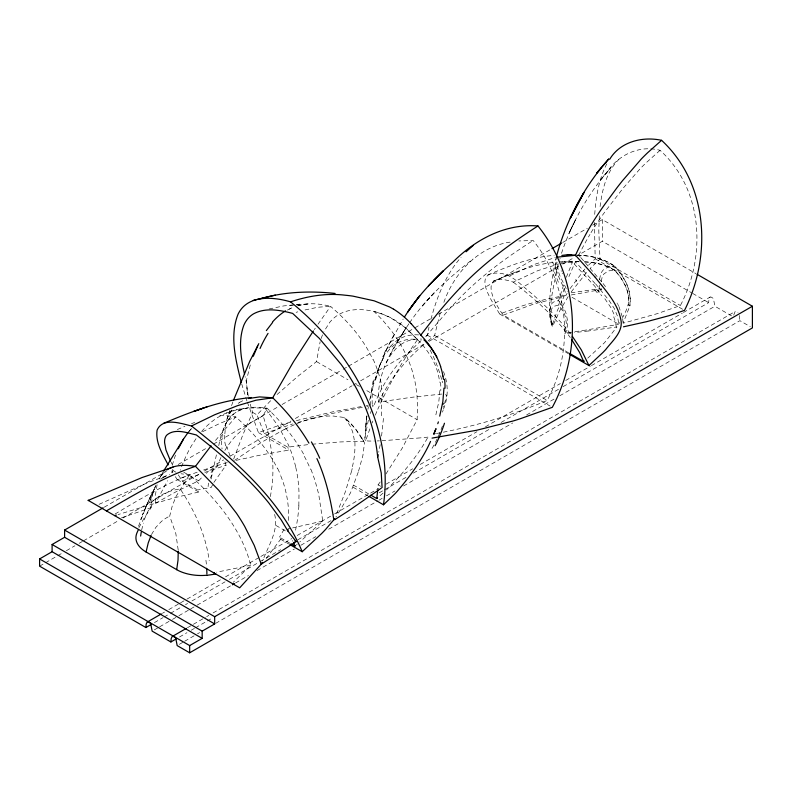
<?xml version="1.0" encoding="UTF-8"?>
<svg xmlns="http://www.w3.org/2000/svg" width="792" height="792" viewBox="0 0 792 792"><rect width="100%" height="100%" fill="white"/><g stroke="black" fill="none" stroke-linecap="round" stroke-linejoin="round"><path stroke-width="0.59" stroke-dasharray="3.96 2.97" d="M288.635 520.453C289.149 505.019 286.466 489.456 280.477 475.2M563.132 386.635L708.632 302.633L709.068 298.594L710.147 297.069A3.317 1.911 60 0 1 710.978 297.01L712.711 298.01A3.019 1.742 60 0 1 713.503 299L714.889 306.247L731.561 315.869M138.907 527.63L144.49 517.503L151.143 507.672L152.45 494.683L155.984 484.872M358.192 472.289L350.549 492.763L337.016 515.414M439.877 390.486L438.808 401.752L435.719 415.483M594.416 222.384L595.188 258.796L587.327 266.34M298.832 505.692L299.01 493.099A101.95 76.834 84.2 0 0 296.455 470.478L295.683 466.924M366.795 416.087L364.914 438.293A10.336 5.871 0.8 0 0 365.478 440.659M364.924 437.699L368.369 420.136M383.447 418.364L381.497 436.897M380.229 481.952L378.101 484.813L377.794 489.09M385.942 474.012L402.267 448.074L417.117 419.681L417.602 406.237L416.889 393.822L415.048 381.892L412.008 370.121A77.547 49.371 65.7 0 0 406.365 355.509C398.633 338.818 387.189 324.067 373.933 311.404C361.756 308.662 347.935 308.355 337.164 315.553A77.547 49.371 65.7 0 0 329.581 322.532L323.908 331.64M599.316 215.81L598.802 230.729L599.999 259.113L590.258 268.3M594.703 214.414C596.01 196.852 598.732 178.893 607.167 163.182M277.052 394.525L297.604 376.517L316.523 361.598L320.146 341.689M366.815 416.226L365.29 430.67L366.815 416.255M733.719 315.097L735.154 311.503A3.317 1.911 60 0 1 735.986 311.444L737.718 312.454A3.019 1.742 60 0 1 737.995 312.741M599.564 279.418L600.603 274.487A28.948 16.711 60 0 1 603.534 269.686L608.167 266.993L614.839 266.389L621.512 274.695L626.145 282.734A28.948 16.711 60 0 1 629.076 290.921L630.204 298.228L629.878 305.969L623.047 323.235L657.35 313.632L680.387 305.524C706.405 255.895 703.246 189.526 660.073 150.312C639.322 144.708 618.354 154.905 606.791 172.359C586.852 196.139 571.23 223.888 561.498 253.371M601.197 281.378L602.187 277.071A24.859 14.355 60 0 1 604.306 273.567L608.998 270.815L614.839 270.409L620.69 277.556L625.383 285.734A24.859 14.355 60 0 1 627.502 291.684C630.986 300.891 626.918 309.801 622.512 317.711M600.088 206.564C602.227 189.733 606.355 171.745 618.879 159.43M366.904 415.711L366.498 418.156L366.904 415.75M367.943 409.335L368.339 407.048M178.2 549.985L175.834 533.61L169.696 516.127L172.24 506.019L176.091 496.327L189.516 474.794C216.572 499.336 241.491 529.096 250.777 565.201L233.264 582.298M380.2 444.639L378.725 452.202M270.409 496.624L271.903 486.941A113.038 85.199 84.2 0 0 272.309 456.242L268.805 434.689L263.122 415.731L267.102 408.167C281.784 422.304 295.04 438.164 304.742 456.162M211.108 479.041L216.661 453.737M375.824 379.239L379.695 365.221L384.981 354.093M375.042 380.457L378.428 368.617L383.427 357.885M428.116 340.877L434.61 335.442L440.293 312.602M425.71 336.481L427.264 335.125L429.036 327.205M352.212 468.478L351.767 470.428M369.607 400.217L372.468 387.951L378.428 368.617M157.093 484.674L155.697 493.317L155.588 503.168L118.048 514.582M351.668 470.824L345.282 491.981L336.006 515.463M570.359 333.66C559.043 318.988 545.807 305.93 531.887 293.743C520.958 285.268 511.216 272.537 496.089 273.082C471.547 273.765 494.366 304.653 499.613 313.978L522.047 305.979A285.754 164.983 0 0 1 527.442 304.257L544.54 299.623L566.072 295.168C563.518 283.041 552.519 271.042 556.083 258.043M558.172 264.934C554.479 284.694 546.935 306.148 552.668 326.264L551.965 325.858C546.747 306.049 551.133 284.962 554.657 265.221A46.015 14.959 27.7 0 1 556.548 263.35L557.33 262.835M274.616 514.424C279.012 530.907 267.904 546.064 262.677 561.023M430.957 319.255C436.857 296.95 445.777 274.784 461.092 257.222M444.53 403.712L446.213 396.97A16.771 9.821 -0.9 0 0 446.302 395.752M568.191 296.525L559.607 311.108L552.668 326.264L551.034 319.305L550.727 312.86L551.628 309.127A17.107 9.87 60 0 1 553.776 306.336L558.568 305.078L563.359 311.87A17.107 9.87 60 0 1 565.508 317.147L566.488 324.314L564.468 333.085L565.181 333.491A42.243 24.384 60 0 0 567.161 327.591L567.587 323.443A27.522 15.889 60 0 0 567.518 320.532L566.231 314.008A20.691 11.949 60 0 0 564.171 308.949L558.568 300.673L564.448 282.397M218.77 445.688C221.394 430.68 228.175 411.781 245.134 408.464C251.975 406.692 261.004 407.048 266.755 408.227C254.796 407.85 242.362 407.147 230.828 411.375A99.554 75.032 84.2 0 0 214.186 419.859L211.86 421.641A101.95 76.834 84.2 0 0 201.336 431.818M443.857 406.078L443.51 407.256M138.491 526.314L147.619 502.692L156.004 485.1M443.461 409.197C448.708 396.762 448.411 382.536 442.886 370.27M557.845 265.706C557.311 275.072 564.627 282.972 567.28 291.654M250.292 364.934L246.203 381.219L245.084 376.556M558.568 305.078L565.072 286.258M370.379 413.474L371.369 410.533M358.519 471.29L362.904 455.42L364.478 443.075A6.336 3.594 0.8 0 0 363.805 441.688C359.023 432.491 352.4 424.185 344.451 417.503L333.422 416.057A64.894 50.777 -32.7 0 0 322.106 416.543L313.097 418.235M172.21 465.3L175.477 455.123M321.136 338.54L322.631 334.521M229.947 410.276L225.918 422.354L224.859 433.818M231.571 405.662L233.195 401.059M233.63 459.132L242.807 434.917L252.638 412.375L250.193 404.187M378.289 369.31L387.832 346.629L403.178 319.067M369.884 428.848L365.696 440.619A10.336 5.861 0.8 0 0 369.775 441.055L374.19 441.035M555.529 260.291L556.439 258.538M372.676 406.88L373.21 405.484L372.22 405.643M566.32 277.299L572.467 262.053L561.726 261.657M442.421 412.157L443.144 410.276M372.111 422.978L372.874 421.017M140.62 519.671L141.6 517.295M375.26 415.156L377.794 409.325M443.857 302.356C454.252 272.775 478.714 246.332 510.919 241.996M436.491 433.511C474.408 426.373 511.622 415.533 547.153 400.425C574.626 350.034 569.23 285.239 533.155 240.481L518.819 240.966M408.929 323.76C393.377 346.945 376.497 372.824 378.517 402.098L410.82 397.396L441.253 394.099A18.83 11.039 -0.7 0 1 442.51 394.05M378.517 402.098C389.624 379.606 405.643 359.657 424.928 343.629M151.48 534.56L155.846 527.363L161.37 521.502A73.329 51.044 73.3 0 1 169.696 516.146M212.504 484.942L211.335 487.347L197.822 489.961M386.278 362.667L390.486 355.37L395.465 349.183A51.965 33.561 -85.8 0 1 400.722 344.718M385.684 351.202L393.98 334.62M220.928 457.509L217.097 465.844A86.635 65.3 84.2 0 0 209.731 470.537L206.257 473.319M159.093 479.081L163.934 470.488M178.309 474.853L182.318 481.1L197.703 489.981L198.802 492.02L176.566 497.228L155.588 503.168L167.498 480.675M227.274 421.067C222.215 429.373 220.899 439.431 222.047 448.955M172.725 469.23L172.933 470.468L170.765 474.557M284.08 529.343L279.526 537.124M566.072 295.168L567.112 293.357M390.248 354.677L399.287 338.728M427.413 438.144C416.503 457.588 401.821 474.685 386.05 490.327M213.85 482.447L226.066 465.221L224.334 460.083M619.75 322.591L618.275 324.344L586.773 329.927M290.06 543.302L279.477 537.194L280.566 539.223L280.051 540.055L265.211 559.687M559.697 259.232L560.211 258.42M570.062 288.615L584.912 268.983M571.22 291.901L587.773 270.993M196.03 438.649L191.219 446.173A140.867 106.168 84.2 0 0 180.328 470.25M314.325 329.591L315.265 328.205M317.988 324.255L330.571 306.375C347.856 321.107 363.261 338.649 372.814 359.42M409.603 322.79C426.462 297.693 449.312 277.319 473.111 258.964M376.131 312.018L373.933 311.404L382.585 314.177L390.763 317.849L405.058 327.452L417.523 339.62L414.275 344.272A231.135 133.452 -60 0 0 394.604 376.042A247.54 142.916 -60 0 0 377.744 409.315M335.877 517.008L336.452 516.216M387.278 352.123C394 342.619 406.039 337.541 417.523 339.62C429.046 351.074 438.105 365.864 439.58 382.318M426.066 336.283L449.272 309.137A314.751 181.724 -60 0 1 459.429 298.406C481.199 275.824 506.722 257.212 533.155 240.481M163.776 472.636L159.964 477.408A102.168 46.273 51.1 0 1 164.528 471.685L165.083 471.21M188.635 431.779L191.308 428.71M215.503 440.421L235.769 416.869C252.262 431.818 267.607 448.668 277.556 468.765M389.159 348.034L390.892 345.995M188.833 431.62L191.694 428.383M155.588 503.168L177.675 490.872L198.634 480.813L202.91 476.368M307.742 444.668L287.763 447.183L264.221 433.58L256.964 414.869L271.24 400.089M311.008 469.418L314.998 480.427L318.711 494.297L322.76 521.047L299.742 542.045M150.826 503.118C158.489 495.02 169.27 490.495 180.18 488.941C194.624 510.493 205.781 534.847 209.217 560.746M421.116 340.6L407.87 353.262A400.059 230.967 0 0 0 403.692 357.618C391.09 371.2 381.289 387.357 374.349 404.504L371.478 404.93M383.031 493.109L378.358 497.208M587.753 358.152L604.543 342.659L616.948 326.938L588.535 330.967M660.073 150.312L645.529 163.34A142.926 82.516 -60 0 0 639.639 169.3L622.72 188.694L605.652 210.84A183.784 106.108 -60 0 0 589.941 234.373M296.505 544.738L297.317 544.064M232.808 414.622L233.739 413.86M234.6 460.37L260.934 442.659L284.417 429.333M238.154 403.395L239.283 402.623M400.702 344.649C406.732 340.303 414.345 338.54 421.7 339.105M115.088 513.998C139.145 499.613 163.34 485.041 189.516 474.794L181.002 473.784M104.247 507.177L166.37 471.309M178.15 464.508L207.078 447.807M213.503 444.094L277.774 406.989M282.061 404.514L342.045 369.884M343.114 369.27L347.401 366.795M348.47 366.171L413.81 328.452M414.879 327.829L433.095 317.315M438.451 314.226L550.925 249.292M562.706 242.491L587.337 228.264M592.693 225.175L602.336 219.602L695.99 273.676M39.6 566.161L56.717 556.281M57.786 555.657L62.063 553.192M66.35 550.717L74.903 545.777M79.18 543.302L82.398 541.451M83.467 540.837L118.77 520.453M123.047 517.978L200.079 473.507M204.356 471.042L223.611 459.924M230.036 456.212L291.01 421.007M295.287 418.532L351.995 385.803M353.064 385.179L356.271 383.328M360.548 380.863L424.74 343.797M429.026 341.332L558.469 266.587M562.756 264.122L574.517 257.321M575.586 256.707L602.336 241.263L691.624 292.812M162.39 613.315L164.528 612.077M168.805 609.612L179.507 603.435M180.576 602.811L185.922 599.722M186.991 599.108L221.225 579.338M225.512 576.873L259.746 557.103M260.815 556.489L291.842 538.58M297.188 535.491L333.561 514.483M334.63 513.869L378.497 488.545M385.981 484.219L412.731 468.775M420.215 464.458L476.923 431.719M485.476 426.779L560.37 383.546M565.716 380.457L590.327 366.25M591.396 365.627L682.328 313.127M683.397 312.513L710.147 297.069M154.45 622.591L163.013 617.641M164.083 617.027L169.429 613.939M170.498 613.325L181.2 607.147M185.476 604.672L187.615 603.435M191.902 600.97L225.067 581.823M229.343 579.348L259.301 562.053M260.37 561.439L280.695 549.697M297.812 539.817L330.977 520.671M379.12 492.872L383.397 490.406M384.466 489.793L406.94 476.814M413.355 473.111L490.387 428.64M501.079 422.463L558.855 389.11M154.291 629.897L158.568 627.432M159.637 626.818L171.409 620.017M172.478 619.403L177.824 616.315M178.893 615.701L189.595 609.523M190.664 608.899L196.01 605.811M197.079 605.197L231.314 585.427M235.59 582.962L248.431 575.546M256.994 570.606L294.436 548.985M300.851 545.282L315.83 536.639M328.67 529.224L377.883 500.811M378.952 500.188L382.16 498.336M386.447 495.871L395 490.931M403.564 485.981L512.681 422.987M526.591 414.958L554.41 398.891M559.756 395.802L714.889 306.247M187.397 627.749L205.583 617.255M206.653 616.631L208.791 615.404M213.078 612.929L735.154 311.503M179.467 637.025L186.952 632.699M191.228 630.234L194.446 628.383M195.515 627.759L206.207 621.581M207.276 620.968L212.632 617.879M179.299 644.341L183.576 641.866M184.645 641.253L196.416 634.461M197.485 633.838L199.624 632.61M215.671 623.344L739.896 320.681L750.311 326.7M287.377 310.088L292.733 307.454L289.139 309.127M568.616 352.816L503.306 315.107C491.05 298.861 479.596 270.359 513.305 282.14L537.788 270.666L558.558 263.964M509.86 275.745L533.382 264.746L555.341 257.469M202.574 431.709L219.721 423.492L235.769 416.869L226.037 415.572L217.948 415.612M263.122 415.731L249.52 423.562L236.155 435.372A113.038 85.199 84.2 0 0 224.829 450.519M99.049 504.316L147.787 482.645L169.696 474.646M177.309 429.551L184.942 426.314M237.857 411.197L242.56 409.207M515.651 272.102L493.317 281.229C513.751 272.636 534.6 263.756 556.964 262.152M487.783 274.953C509.088 266.053 530.897 257.004 554.192 255.4M503.306 315.107L534.432 303.801L564.112 296.436L557.251 310.81L551.965 325.858A41.62 24.027 60 0 1 549.856 316.879L549.549 313.028A27.522 15.889 60 0 1 549.618 310.197L550.905 305.158A20.691 11.949 60 0 1 552.964 302.475L555.073 301.257L558.568 300.673M182.318 481.1L201.218 473.745M264.221 433.58L292.585 423.958M175.329 476.635L177.16 479.516L197.891 471.933M191.486 423.661L194.713 422.453M247.342 402.138L258.44 432.59L276.735 426.235A201.495 116.335 0 0 1 280.546 425.047L292.327 421.7M204.841 472.418L226.066 465.221M121.522 517.79L151.143 507.672M561.379 262.399L566.864 261.39L578.794 261.598M203.613 469.973L208.563 468.32A400.059 230.967 0 0 1 216.117 465.914L227.561 462.548M226.136 413.147L237.382 409.613L247.846 407.9M296.089 312.335L297.802 311.83M297.782 422.463L332.541 413.414L362.37 407.316M297.465 305.811C308.237 302.534 319.829 303.554 330.571 306.375L320.324 307.048A194.159 112.098 -60 0 0 316.335 307.573L302.91 310.405M296.337 420.631L332.145 411.969L363.201 406.207M322.76 521.047L292.614 527.918M269.042 308.979L283.803 305.89L309.078 303.831L298.505 305.484M250.777 565.201L216.602 572.2M236.204 460.34L262.885 454.558L288.832 450.133L287.763 447.183M571.24 294.951L601.375 289.516L601.257 288.437M435.412 433.719L435.956 433.62M571.171 292.802L599.801 288.605L601.375 289.516M561.221 263.449L572.467 262.053L593.02 284.407M288.258 528.68L290.407 528.313M366.785 406.553L368.26 406.296M585.823 330.076L586.704 329.947M366.27 405.722L368.211 405.425M585.605 330.115L574.259 331.779M571.329 332.185L564.468 333.085M588.456 330.977L574.408 332.581M293.733 304.801L289.892 305.267L292.08 305.019M296.455 304.514L299.742 304.128M427.997 437.105L420.641 437.867M311.989 444.233L339.6 441.976L361.35 441.273A6.336 3.594 0.8 0 1 363.785 441.679L355.014 428.323L344.451 417.503L349.945 425.601A64.894 50.777 -32.7 0 1 353.371 434.6L354.638 442.213M571.319 332.897L565.181 333.491M420.295 437.897L382.071 440.728M559.162 261.934L565.933 261.479M379.447 440.847L377.22 440.936M579.348 261.776L569.537 261.36M576.843 255.113L581.892 255.489M418.622 334.907C410.791 334.273 402.653 336.204 396.346 341.005A55.668 35.521 -88.4 0 0 390.941 346.084M584.565 261.934C595.148 262.221 605.702 265.033 614.839 270.409C623.512 279.645 630.224 292 628.303 305.068L629.878 305.969C632.075 291.129 624.66 276.982 614.839 266.389C605.365 259.499 593.743 256.123 582.13 255.509M577.635 255.212C590.723 255.588 604.128 258.499 614.839 266.389M611.602 268.627L614.839 270.409M692.683 293.426L708.632 302.633M599.999 259.113L680.387 305.524M595.188 258.796L684.516 310.365M499.613 313.978L568.735 353.885M434.61 335.442L547.153 400.425M427.264 335.125L550.183 406.088M316.523 361.598L347.955 379.744M356.341 384.585L359.479 386.407M366.815 390.634L417.117 419.681M252.638 412.375L256.964 414.869M378.101 484.813L380.695 486.308M353.222 484.971L369.409 494.317M258.44 432.59L288.832 450.133M353.103 487.248L367.775 495.713M183.734 472.21L198.634 480.813M275.923 525.433L286.239 531.392M172.933 470.468L176.052 472.27M177.16 479.516L198.802 492.02M280.566 539.223L288.813 543.985M572.012 297.277L618.74 324.255L617.582 316.424L614.344 308.563L609.177 300.623L599.653 288.882M513.305 282.14C534.194 298.455 554.548 316.048 570.289 337.55M579.239 255.945L580.407 257.182M580.991 257.796L602.514 282.843M417.523 339.62L409.424 331.274A261.677 151.084 -60 0 0 390.803 317.78A233.046 134.551 -60 0 0 376.111 312.058M595.198 283.655L575.487 261.875A208.652 120.473 -60 0 0 567.854 279.2M597.95 290.218L599.574 292.169M265.27 408.464L278.338 426.175L288.199 444.5A99.554 75.032 84.2 0 1 295.703 466.924M603.058 283.526L605.751 286.942M604.841 298.733L611.137 307.989L615.186 316.81M171.666 470.884L172.894 472.804M617.037 302.96L617.423 303.653M617.8 304.336L618.522 305.702M361.746 437.738L364.478 443.075M171.082 462.102L172.121 464.181M618.859 306.385L622.571 317.642M292.565 540.5L292.941 541.362M562.132 273.151L562.399 273.785M558.38 282.279L554.964 273.369L553.984 268.577M230.036 455.954L226.66 446.035M561.132 270.686L561.37 271.29M246.946 400.98L241.659 383.764M441.669 379.467L440.708 376.22A322.532 186.209 -60 0 0 438.105 368.31A280.219 161.786 -60 0 0 429.799 349.47M442.144 381.101L442.599 382.744M739.352 315.493L739.896 320.681M248.252 396.228L246.203 381.358L247.619 394.812L246.896 388.585M381.229 385.169L382.328 391.486M622.71 318.572L623.047 323.235M382.585 393.367L383.1 398M599.801 288.605L599.475 285.021M446.292 395.752L446.282 395.644A4 2.346 -0.7 0 0 445.569 394.446M602.336 219.602L602.336 241.263M372.24 404.445A112.256 104.237 36.8 0 1 374.26 378.833M442.411 425.997A105.801 48.599 -86.9 0 1 431.838 448.717M370.676 405.435A105.801 100.01 26.9 0 1 373.388 380.012M298.911 505.712A139.729 105.306 84.2 0 1 294.951 532.927M380.952 397.99A121.463 98.178 74.1 0 1 381.338 417.938M373.121 359.261A99.317 84.685 71.4 0 1 381.576 385.11M208.098 486.644A66.281 40.352 17.2 0 1 208.593 483.09M210.207 478.19A66.281 40.352 17.2 0 1 212.692 473.844M225.601 445.945A100.723 66.835 21.9 0 1 224.176 433.679M239.273 402.603A102.752 56.905 58.6 0 1 244.312 400.138M227.403 421.225A82.715 45.372 59.8 0 1 232.848 414.691M304.326 456.311A82.715 46.669 57.7 0 1 310.553 469.438M277.735 468.676A96.149 81.705 61.2 0 1 280.675 475.131M384.17 353.014A61.212 41.956 86.3 0 1 388.565 346.995M440.55 382.279A57.46 48.916 76.1 0 1 440.798 390.605M382.665 356.875A57.46 38.709 88.3 0 1 386.724 351.113M294.911 541.382A66.37 18.86 60.6 0 1 294.664 544.282M211.009 472.695A68.478 37.679 39.5 0 1 217.592 466.349M284.496 429.521A115.424 90.308 -32.7 0 1 313.068 418.008M354.895 442.154A115.424 90.308 -32.7 0 1 351.975 468.478M205.92 560.211A88.615 61.301 62.8 0 1 206.633 567.121M141.679 530.066A88.476 47.015 76.7 0 1 143.421 523.037M144.263 519.908A92.753 57.45 67.9 0 1 152.064 504.87M613.711 316.81A90.219 52.737 13.5 0 1 616.206 326.849M552.044 261.776A89.001 7.267 71.7 0 1 556.588 269.636M578.665 255.341A182.398 105.306 -60 0 1 589.981 234.392M576.804 281.497A67.795 13.622 51.6 0 1 575.636 279.517M600.356 283.694A51.233 4.871 49.7 0 1 603.969 288.248M596.396 289.179A67.795 14.365 45.7 0 1 601.722 295.852M593.287 284.516A46.015 3.633 48.6 0 1 598.386 290.535M594.762 289.793A50.936 5.841 47.6 0 1 598.019 293.674M595.772 284.1A42.144 1.534 49 0 1 600.643 289.813M555.618 269.428A50.936 15.761 35.6 0 1 555.162 266.558M584.308 261.865A179.596 103.693 -60 0 1 611.701 268.438M153.123 491.941L149.589 502.455L154.509 487.912L153.123 491.941M227.601 417.028L227.106 418.334L232.343 408.89L227.601 417.028M145.906 506.87L142.392 515.117L151.856 493.525L145.906 506.87M570.537 229.987L568.725 233.838L575.715 219.473L570.537 229.987M402.861 333.076L396.346 343.669L406.256 327.621L402.861 333.076M603.791 176.002L599.772 180.734L611.147 167.369L603.791 176.002M429.749 297.614L421.413 306.9L435.164 291.773L429.749 297.614M160.637 479.14L166.409 475.685L160.667 479.111"/><path stroke-width="1.19" d="M443.956 388.149L442.847 401.683L439.718 416.137M52.104 551.717L52.104 544.5L202.168 631.135L202.168 638.362L52.104 551.717L39.6 558.934L39.6 566.161L145.896 627.531L146.174 624.066L147.154 622.106L161.32 613.929M147.411 621.958A3.317 1.911 60 0 1 148.233 621.898L149.975 622.908A3.019 1.742 60 0 1 150.757 623.898L152.143 631.135L170.904 641.966L171.191 638.51L172.171 636.54L186.328 628.373M368.825 496.317L383.496 504.791C394.545 425.779 350.45 350.153 290.545 301.851C273.002 296.663 247.431 294.584 238.045 314.236C229.334 336.273 235.877 360.617 241.322 382.625M377.725 489.951L376.764 498.564L370.874 495.168M88.585 500.584L88.11 500.306L239.689 587.822L261.251 564.171L296.129 541.589L287.872 531.016L288.06 529.264M206.88 575.239A34.937 20.166 0 0 1 176.685 569.686L178.022 560.152L178.24 551.123M443.015 404.455L443.203 403.435M378.21 454.677L377.685 457.123C375.497 434.056 368.537 411.553 357.796 391.06A105.98 48.658 51.4 0 0 341.035 364.261L319.315 338.372L292.654 313.404C280.071 310.127 265.686 307.286 253.628 313.8A105.98 48.658 51.4 0 0 243.837 325.264C237.917 340.986 241.095 358.301 244.53 374.22M556.637 255.806C566.3 220.216 584.159 186.407 608.81 158.915L596.812 173.022L601.207 167.855M437.768 423.69L438.392 421.888M253.282 356.271L257.747 345.797M233.63 399.95L249.727 361.33L258.786 343.649M434.343 433.917L433.808 434.016L435.838 428.967M436.006 428.729L435.333 430.383M435.204 430.709L434.65 432.036M434.372 432.699L433.808 434.016M432.046 438.115L476.725 430.244L513.355 420.928A400.059 230.967 0 0 0 520.908 418.522L552.311 407.326C582.952 350.351 578.942 276.883 537.966 225.958C505.336 223.453 475.675 239.333 453.133 261.895C434.778 278.24 417.503 296.099 404.464 317.057M167.666 469.369C176.012 464.449 186.219 464.894 195.466 466.339L218.75 490.298L236.442 513.196A102.168 46.273 51.1 0 1 244.629 526.284L254.252 545.431L261.251 564.171L261.726 563.112M151.064 535.432L148.223 542.946L146.084 551.974L176.725 569.666M334.61 518.602L335.145 519.394L347.965 511.226L381.318 488.149M430.551 441.411C422.166 460.053 409.87 476.635 396.564 492.03A201.495 116.335 0 0 1 394.505 494.228L383.496 504.791M138.214 530.046L136.966 532.838A31.561 18.226 0 0 0 136.689 533.551L136.333 534.709A34.888 20.146 0 0 0 146.055 551.984M178.269 448.767L183.457 439.134L188.11 432.432M595.02 277.061C605.583 290.545 618.572 303.98 621.176 321.631C622.284 332.68 612.107 341.243 605.771 349.48A285.754 164.983 0 0 1 602.791 352.598L588.941 365.548L569.794 354.499M163.934 470.488L183.457 439.134M609.721 159.281C620.126 141.689 642.579 136.165 661.577 140.323C708.276 183.546 711.949 255.697 684.516 310.365L671.448 314.909A143.926 83.091 0 0 1 668.725 315.76L646.797 321.631L623.492 326.809M266.35 330.591L272.606 322.453M313.385 330.967L293.525 361.687L272.715 397.782L255.955 400.227L237.481 405.682L214.592 414.79L191.506 425.987C181.012 423.532 162.835 416.889 157.093 430.165C155.272 442.698 162.647 454.262 168.191 464.924M440.659 366.587C436.748 354.648 429.432 344.104 420.78 335.105L436.481 314.84A307.474 177.517 -60 0 1 460.281 287.763M335.145 519.394L333.818 519.79L325.779 529.224A400.059 230.967 0 0 1 321.602 533.58L302.207 551.717L289.842 544.579M211.078 445.817L195.466 466.339C163.845 476.833 135.145 494.347 106.415 510.88M261.251 564.171L262.578 562.676M460.291 287.773C483.11 263.637 510.097 243.837 537.966 225.958M428.413 285.853L443.332 270.864L433.778 280.388M466.082 251.767L473.26 245.391M376.764 498.564L377.556 497.891M661.577 140.323L647.618 152.747A161.588 93.298 -60 0 0 641.421 158.875L622.611 180.576A259.37 149.747 -60 0 0 616.978 187.744L605.009 204.029A190.813 110.167 -60 0 0 587.912 230.512A181.814 104.97 -60 0 0 575.497 255.291L594.832 276.844M291.02 543.856L294.862 546.074L295.683 545.411M569.626 353.4L583.694 361.518L584.278 361.043M382.081 487.575L381.259 473.012L377.735 457.291M166.637 470.032L167.449 469.498M172.418 636.402A3.317 1.911 60 0 1 173.25 636.342L174.982 637.342A3.019 1.742 60 0 1 175.775 638.332L177.16 645.579L189.664 652.796L752.4 327.908L752.4 306.247L214.672 616.701L214.672 623.918L64.607 537.283L64.607 530.056L103.168 507.801M551.994 248.668L561.637 243.104M52.104 544.5L64.607 537.283M145.896 627.531L151.242 624.442M232.383 584.813L234.521 583.575M170.904 641.966L176.25 638.877M202.168 631.135L214.672 623.918M39.6 558.934L189.664 645.579L202.168 638.362M88.258 500.395L141.996 477.566L173.062 467.141M163.617 423.304C191.743 411.503 220.849 400.237 251.51 397.534M202.96 408.246L193.862 411.414L207.098 406.831M290.545 301.851C308.058 296.01 326.67 292.931 345.104 295.208A363.122 209.652 -60 0 1 352.985 296.149L374.19 300.831L389.644 306.999A206.801 119.394 -60 0 1 393.575 309.227M114.632 515.622L116.345 515.107M248.381 398.544L259.538 396.911L272.715 397.782C286.585 411.325 299.138 426.373 308.93 443.154M260.726 298.624C284.853 291.684 310.256 290.773 335.105 293.436M253.222 300.396L275.329 295.119M561.835 255.41L567.3 254.757L574.863 255.212M556.469 257.212L575.457 255.291M215.8 574.032L209.87 574.923A34.115 19.701 0 0 1 208.385 575.111L206.89 575.269M214.256 572.567L213.474 572.685M567.25 255.113L571.735 254.826M697.059 274.289L752.4 306.247M295.089 540.995L296.129 541.589M64.607 530.056L214.672 616.701M191.506 425.987C235.125 460.716 280.16 499.069 302.207 551.717M411.157 323.621L419.067 332.828M424.354 339.986L431.115 348.025L436.828 356.855M419.641 333.58L420.78 335.105M572.368 336.392L581.308 349.876L588.941 365.548M571.636 339.451L579.625 352.509L583.694 361.518M424.067 339.837L424.423 340.382M287.872 531.016L281.239 519.928L268.696 502.811A102.475 28.146 41.7 0 0 253.074 485.1C235.59 466.834 216.295 450.41 196.327 434.947C187.021 432.848 174.883 428.026 166.657 435.204A102.475 28.146 41.7 0 0 164.588 442.708L165.954 449.945L170.557 461.063M316.899 458.578C325.72 477.942 330.531 498.851 333.818 519.79M293.495 542.649L294.862 546.074M443.005 376.081L443.48 379.398M189.664 645.579L189.664 652.796M444.47 423.235A112.256 50.797 -87.8 0 1 435.105 445.708M393.604 309.157A254.648 147.025 -60 0 1 411.107 323.69M272.438 322.057A99.317 61.093 89.5 0 1 285.575 310.84M260.033 348.49A121.463 74.983 89.6 0 1 268.052 333.382M311.404 441.926A92.674 51.549 58 0 1 319.72 458.231M440.58 366.617A55.668 47.243 75.8 0 1 442.926 376.091M444.589 379.338A61.212 51.173 76.3 0 1 445.025 388.268M206.732 568.636A88.615 61.301 62.8 0 1 206.88 573.853M140.639 536.036A88.476 47.015 76.7 0 1 141.293 532.036M580.942 198L570.26 218.275L583.952 192.535L580.942 198M411.622 306.563L407.692 312.038L419.701 295.743L411.622 306.563"/></g></svg>
